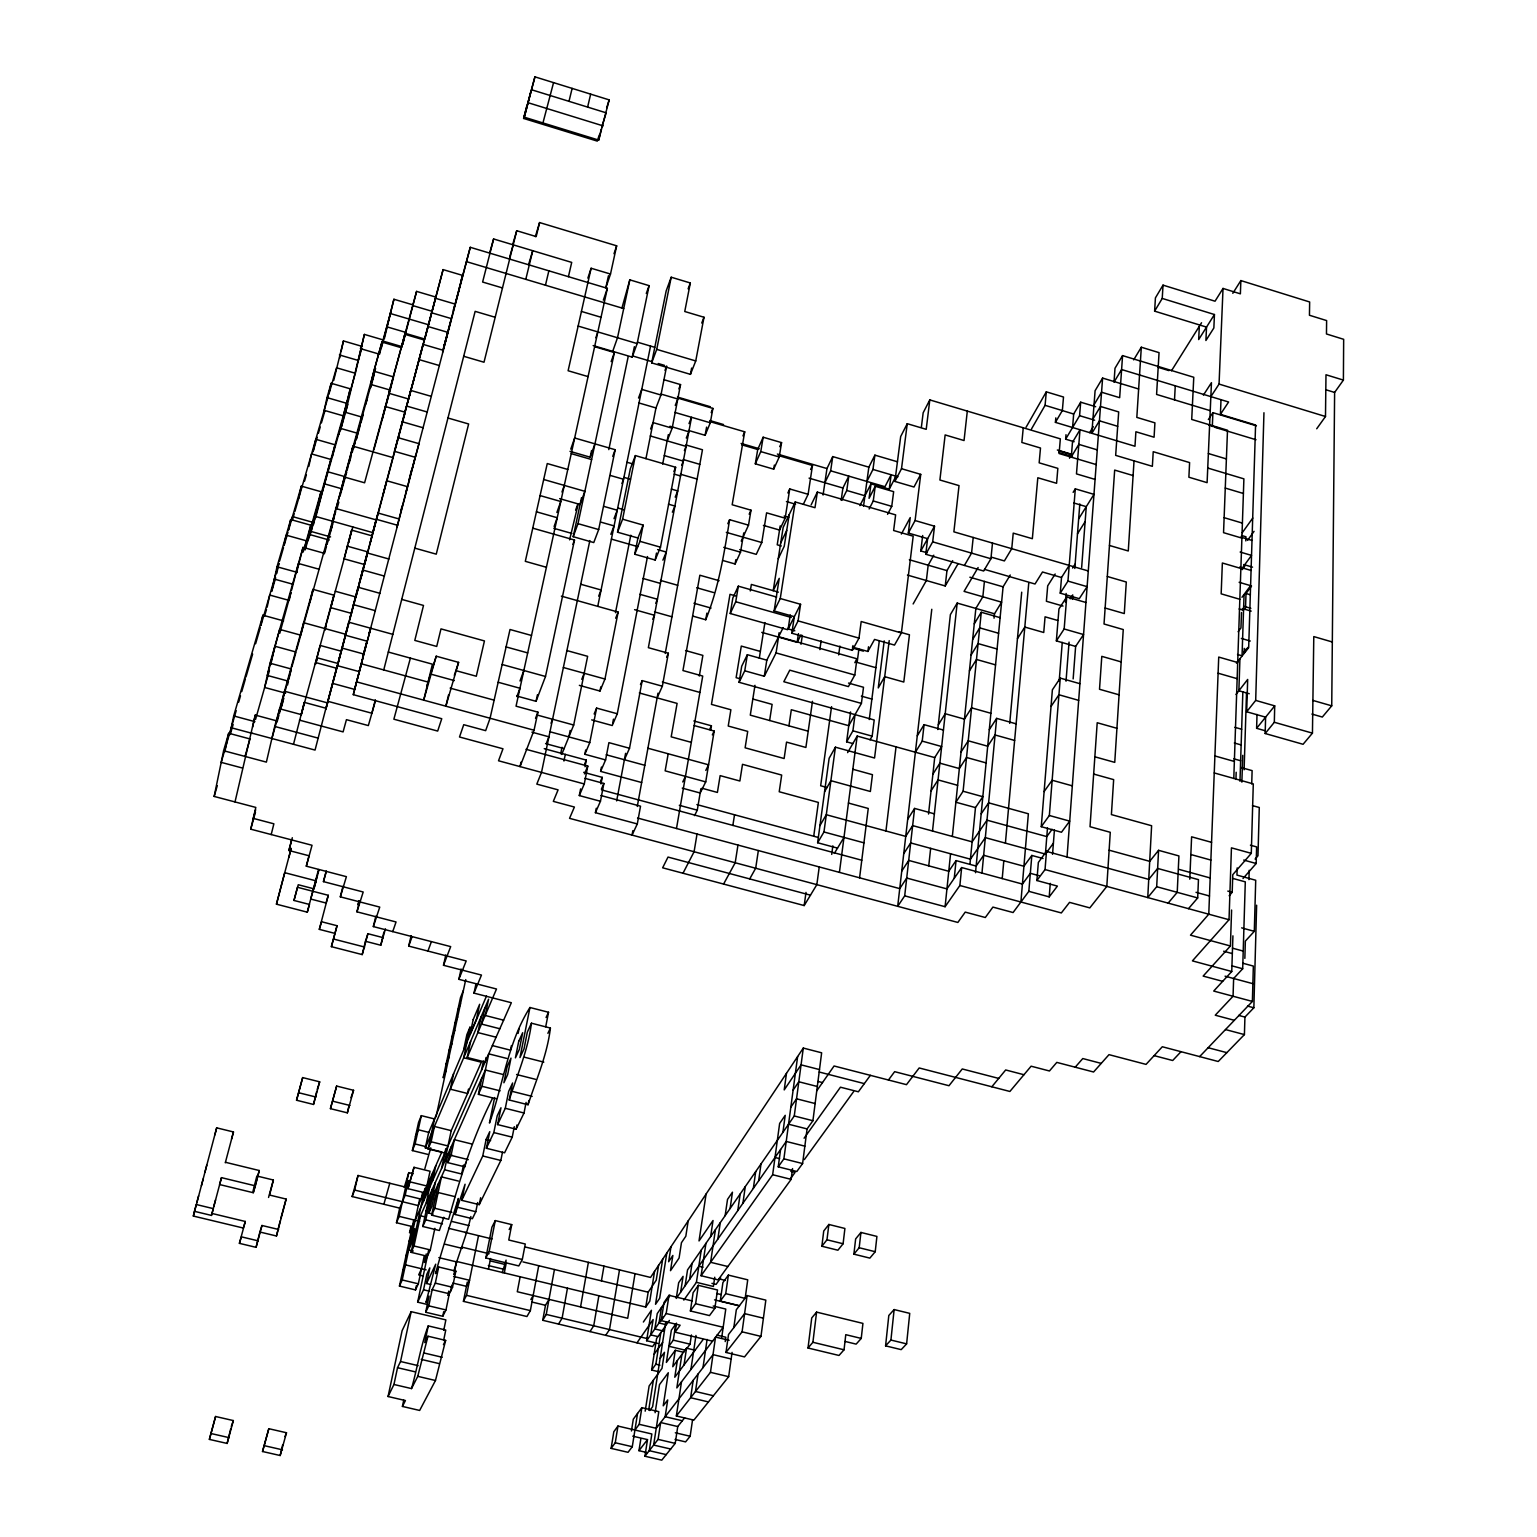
<?xml version="1.0" encoding="UTF-8"?>
<svg xmlns="http://www.w3.org/2000/svg" width="1537" height="1537" viewBox="0 0 1537 1537"><rect width="100%" height="100%" fill="white"/><g stroke="black" fill="none" stroke-linecap="round" stroke-linejoin="round"><path stroke-width="1.5" d="M1311.926 714.071L1322.32 717.049L1331.734 705.829L1334.616 392.435L1343.396 380.1L1343.665 339.312L1326.469 333.971L1326.623 320.58L1309.447 315.258L1309.658 301.982L1240.859 280.579L1232.808 293.336M1316.709 428.765L1325.49 416.508L1325.989 374.759L1343.396 380.1M1235.979 694.493L1247.679 679.45L1246.68 711.765L1265.604 717.164L1265.182 733.514L1303.069 744.292L1312.444 733.149L1313.789 636.587L1332.31 641.986M1265.182 733.514L1274.327 722.275L1274.711 705.867L1255.691 700.411L1246.68 711.765M1199.628 1056.611L1252.386 1001.432L1253.347 966.081L1242.703 963.199M1244.855 958.358L1245.354 941.105L1254.307 931.326L1255.71 880.259L1236.958 875.091L1237.189 867.905M1243.01 878.549L1256.171 863.506L1256.632 846.906L1250.426 845.196M816.819 1090.732L834.072 1065.986L906.484 1084.661L919.184 1067.965L1009.886 1091.462L1031.116 1066.198L1049.444 1070.982L1056.803 1062.394L1093.575 1072L1109.003 1054.651L1146.045 1064.392L1162.318 1046.755L1218.226 1061.51L1244.413 1034.593L1244.932 1017.071L1253.846 1007.792L1256.632 905.197M1248.928 879.625L1249.197 870.307M1251.714 783.947L1252.117 770.633L1241.031 767.52M1229.158 895.764L1232.194 892.305L1232.77 874.707L1251.291 853.342L1253.289 783.908L1214.249 772.938M1255.691 700.411L1263.952 412.742M1264.97 730.69L1256.613 728.307L1257.016 714.455M1244.105 769.787L1246.526 692.495M1234.326 1020.299L1215.248 1015.208L1233.058 996.245L1233.635 978.493L1242.684 968.752L1245.297 881.854L1232.636 878.376M1252.386 1001.432L1213.711 991.058L1231.752 971.499L1232.924 935.841M1244.029 595.357L1242.05 655.799L1237.516 654.493M1245.815 540.909L1245.95 536.778L1241.55 535.472M1239.975 781.276L1242.857 691.688M1244.24 648.383L1244.105 652.649L1248.313 647.154M1245.527 608.114L1246.007 593.513L1251.521 586.058M1241.877 782.141L1242.722 755.339M1231.752 971.499L1192.424 960.875L1229.024 919.722L1231.444 847.848L1251.291 853.342M1233.788 778.433L1243.894 478.852L1207.736 468.036M1222.664 981.336L1203.144 976.091L1230.407 945.985L1231.598 910.038M1235.94 779.432L1236.171 772.266M1239.917 659.085L1238.88 690.766L1249.235 693.725M1241.473 612.552L1240.955 627.941L1238.092 631.726M1240.859 280.579L1240.378 293.836L1223.029 288.437L1215.037 301.214L1163.029 285.133L1155.421 297.89L1154.614 311.146L1206.526 327.112L1205.911 340.503L1213.865 327.957L1214.441 314.528L1162.241 298.428L1154.614 311.146M1236.42 663.177L1248.678 647.673L1255.575 425L1220.416 414.356L1220.974 400.427M1212.309 426.537L1212.904 412.665L1256.421 425.826M1188.485 908.674L1197.688 897.935L1198.457 879.644L1157.649 868.443L1148.735 879.375L1046.486 851.383L1038.359 862.43L1036.879 880.528L1057.398 886.1L1049.214 896.878L1028.829 891.345L1013.075 912.536L992.902 907.099L985.313 917.512L965.236 912.113L957.858 922.45L569.555 818.337L574.396 807.04L553.32 801.373L558.085 789.864L536.816 784.12L541.504 772.4L589.843 540.563M1210.868 396.623L1219.052 384.077L1223.029 288.437M1189.772 879.202L1191.617 836.82L1211.559 842.334M1199.321 326.305L1198.687 339.562L1214.441 314.528M1093.652 774.052L1113.653 779.624L1111.405 814.591L1151.616 825.734L1147.755 897.57L1156.689 886.715L1158.571 850.326L1178.917 855.936L1177.227 892.325L1168.139 903.122M1174.518 399.87L1175.267 385.825M1162.241 298.428L1163.029 285.133M1134.037 460.85L1128.273 550.976L1109.445 545.462M1210.253 410.686L1156.592 394.433L1159.052 352.645L1141.319 347.228L1136.823 417.392L1154.921 422.848L1154.076 437.219L1135.901 431.763L1134.978 446.249L1055.419 422.368L1055.823 417.872M1241.896 538.104L1223.548 532.667L1227.506 430.245L1191.713 419.447L1193.769 377.276L1122.567 355.604L1119.666 397.68L1101.549 392.223L1094.017 404.807M1067.043 857.012L1102.605 378.083L1138.648 388.995M1073.153 678.912L1075.631 646.405L1083.566 634.55L1064.161 628.979L1056.361 640.891L1075.631 646.405M1081.645 567.499L1086.275 506.653L1073.902 503.002M1049.214 896.878L1050.271 883.352M1052.538 854.322L1054.42 830.076M1066.025 681.198L1069.06 642.101M1072.384 599.372L1072.73 594.915L1070.194 598.834M1074.805 568.479L1079.819 503.944M1074.132 441.715L1065.641 439.179L1079.589 415.682L1080.684 402.194L1095.67 406.709M1047.485 827.924L1045.41 854.092L985.332 837.646L970.423 859.183L910.692 842.929L903.756 853.631M1059.185 681.122L1062.259 642.408M1065.468 602.273L1066.159 593.455M1036.879 880.528L1045.045 869.558L1046.486 851.383M1049.348 815.494L1069.694 821.123L1061.491 832.247L1041.26 826.695L1049.348 815.494L1060.261 678.105L1079.915 683.696M1064.161 628.979L1066.716 596.932L1085.948 602.485M1067.965 581.101L1087.12 586.654L1079.262 598.662L1060.242 593.167L1067.965 581.101L1075.304 488.843L1093.979 494.357L1078.667 518.814M1072.576 427.497L1073.671 414.029L1080.684 402.194M1041.26 826.695L1052.384 689.825L1060.261 678.105M1056.361 640.891L1058.955 608.94L1066.716 596.932M1060.242 593.167L1061.51 577.509L1069.214 565.405M1065.641 439.179L1066.006 434.702M1028.829 891.345L1031.827 855.437L1043.027 858.511M1069.56 458.218L1069.925 453.761L1057.341 450.014M1020.895 902.008L1028.368 813.784L988.637 802.833L981.182 813.822M1002.22 878.568L1003.815 860.778M1005.409 843.141L1028.791 582.638M1031.481 428.977L1045.083 405.326L1046.294 391.839L1063.508 397.026L1062.355 410.513L1055.419 422.368M1009.713 723.37L1021.702 592.187M981.97 873.074L996.648 718.375L1016.111 723.831M975.495 872.709L1003.085 586.827L1010.251 575.011M1023.258 427.786L1021.855 442.464L1040.491 448.016L1039.166 462.829L1057.84 468.362L1056.591 483.29L1037.821 477.757L1032.345 538.699L1013.229 533.128L1011.749 548.671L1004.391 560.928L991.634 557.239M970.001 863.563L975.476 807.597L982.835 796.704L963.103 791.248L955.88 802.218L975.476 807.597M994.055 618.181L994.497 613.782L1001.605 602.177L964.064 591.38L978.108 567.537M931.787 609.286L897.704 906.33L904.697 895.84L945.101 906.715L959.876 885.504L961.662 867.56L1022.432 884.063L1030.328 873.323L1039.358 875.763M906.619 1343.876L909.731 1313.367L894.131 1309.562L888.809 1315.48L885.581 1345.855L901.201 1349.64L906.619 1343.876L890.922 1340.053L885.581 1345.855M954.246 878.319L956.052 860.605L976.129 866.061L983.661 855.283L1023.93 866.253L1031.827 855.437M963.103 791.248L981.278 612.264L1000.107 617.663M984.41 581.428L982.854 596.779L975.861 608.421L952.344 836.435M901.354 534.069L910.231 517.585L908.329 533.051L927.618 538.661L925.774 554.261L983.661 571.015L990.923 558.738L992.499 543.08M945.101 906.715L950.558 853.784M973.209 537.45L971.557 553.128L964.41 565.443M890.922 1340.053L894.131 1309.562M928.751 865.85L930.653 848.366M932.517 831.037L957.186 603.08L994.497 613.782M928.521 814.014L934.707 757.587L941.662 746.54L922.219 741.122L915.399 752.227M937.781 729.537L950.385 614.627L957.186 603.08M907.464 575.088L945.236 585.962L946.965 570.611L952.671 560.659M861.239 1338.42L862.929 1323.395L816.589 1312.118L811.728 1317.958L808.02 1348.007L839.01 1355.461L844.044 1349.793L845.773 1334.673L861.239 1338.42L856.147 1344.126L845.158 1341.455M967.311 411.09L964.045 440.543L945.14 434.933L939.895 480.005L959.03 485.615L953.881 531.84L1088.292 570.957M875.225 1251.714L876.916 1236.42L860.931 1232.443L855.648 1238.918L853.88 1254.154L869.846 1258.111L875.225 1251.714L859.183 1247.737L853.88 1254.154M904.697 895.84L914.592 808.424L934.381 813.841M922.219 741.122L924.083 724.657L943.449 730.056M859.183 1247.737L860.931 1232.443M925.774 554.261L932.69 541.85L934.515 526.192L915.091 520.543L908.329 533.051M843.102 1243.76L844.908 1228.466L828.866 1224.47L823.736 1231.003L821.872 1246.238L837.896 1250.215L843.102 1243.76L826.983 1239.783L821.872 1246.238M885.946 830.979L896.033 746.848M927.195 552.801L920.817 550.957L922.661 535.529M852.439 647.096L867.886 651.457L874.553 639.43L894.496 645.079L901.393 632.956L913.189 536.182L893.631 530.515L895.629 514.876L817.338 492.09L811.152 504.847M915.091 520.543L920.721 474.357L901.508 468.708L894.899 481.427L913.996 487.018L920.721 474.357M1096.188 464.577L1059.108 453.549L1060.338 438.852L929.808 399.908L926.215 429.323L907.253 423.693L900.682 436.527L894.899 481.427M921.355 427.382L923.161 412.781L929.808 399.908M808.02 1348.007L812.9 1342.281L816.589 1312.118M826.983 1239.783L828.866 1224.47M859.586 877.8L868.251 808.462L848.443 803.063M889.212 640.602L874.553 758.01L835.417 747.193L829.135 758.26L817.626 842.737L837.511 848.117M870.038 739.816L872.171 736.165L874.207 719.969L739.105 682.313L741.699 666.251L747.347 654.704L766.809 660.161L783.198 627.596M884.198 640.891L878.261 687.942L884.697 676.664L903.794 682.044L909.443 634.8L898.972 631.841M887.56 514.319L891.748 506.345L893.65 491.667L875.225 486.288L869.058 498.334L871.018 483.828L889.251 489.169L895.514 477.104M780.585 1149.522L778.241 1166.833L796.819 1171.501L802.602 1163.547L807.079 1128.927L812.919 1120.723L821.642 1052.807L803.294 1048.061L650.535 1277.439L525.769 1247.122M869.27 719.547L879.26 641.198M901.508 468.708L907.253 423.693M867.886 651.457L868.501 646.789M839.433 872.363L857.166 736.069L934.707 757.587M788.942 725.848L791.324 709.729L848.751 725.695L861.412 703.408L863.506 687.27L848.52 683.081M889.251 489.169L891.133 474.76L884.966 486.71L830.652 470.822L824.869 482.752M705.925 1243.395L701.083 1275.729L718.163 1279.898L791.132 1179.359L792.554 1168.581M852.997 743.601L846.618 741.833L852.92 730.824L855.033 714.609M685.118 1285.739L687.539 1269.889L794.264 1115.977L803.294 1048.061M817.338 492.09L814.994 507.71L795.225 501.965L783.178 527.345L773.207 590.746L779.24 578.354L774.129 610.977L794.322 616.683L791.824 633.225L852.343 650.324L858.991 638.124L861.2 621.524L901.393 632.956M861.412 703.408L783.812 681.717L789.768 670.17L848.405 686.597L854.803 675.031L856.954 658.797L778.567 636.683L776.07 652.918L764.292 676.261L744.753 670.804L739.105 682.313M831.709 854.399L832.843 845.85M846.618 741.833L850.576 711.958M858.895 649.133L857.146 662.409L875.879 667.692M782.909 1132.366L785.215 1115.324L779.643 1123.432L772.65 1174.729L701.083 1275.729M819.24 866.926L816.839 884.64L804.178 905.562L662.639 867.809L668.019 857.07L810.46 895.168M817.626 842.737L823.966 831.978L835.417 747.193M866.906 481.427L872.958 469.438L874.899 455.144L897.493 461.792M778.241 1166.833L783.889 1158.84L797.626 1056.591M852.343 650.324L852.977 645.578M763.409 1318.189L744.6 1313.635L728.519 1334.5L725.983 1352.445L744.523 1356.902L760.969 1336.383L765.829 1300.129L747.097 1295.576L736.319 1309.755L733.821 1327.641M869.135 508.958L873.266 500.966L875.225 486.288M863.525 506.115L868.847 467.171L874.899 455.144M786.464 1073.345L784.216 1089.906L801.065 1064.853L819.49 1069.579M725.983 1352.445L742.083 1331.83L747.097 1295.576M804.178 905.562L806.003 892.401M813.726 836.224L818.376 802.429L779.221 791.747L781.68 775.071L742.505 764.331L739.873 781.007L720.142 775.628L717.395 792.439L701.948 788.231M831.555 706.655L820.662 785.753L827.137 787.52M838.664 654.916L839.894 646.059M753.341 1188.389L755.704 1171.578M681.487 1381.84L676.357 1415.98L693.859 1420.111L728.672 1376.672L732.073 1352.387M758.663 1180.8L761.007 1163.932M742.909 1203.279L745.272 1186.622M725.214 1341.57L725.829 1337.248L716.934 1335.115M841.853 500.351L846.772 490.476L848.808 476.124L842.91 488.017L841.162 500.293M676.357 1415.98L710.459 1372.33L715.531 1337.075L729.095 1340.322M725.733 1293.654L728.384 1275.114L747.731 1279.821L745.157 1298.381L725.733 1293.654L720.257 1301.071L739.547 1305.739M737.779 1210.599L740.162 1194.018M721.737 1337.363L725.771 1309.063L713.187 1306.027M812.477 701.333L805.888 747.462L786.541 742.121L784.12 758.529L745.118 747.808L747.712 731.401L728.231 726.04L730.882 709.767L711.458 704.388L729.998 594.319L736.281 596.087M819.855 649.613L821.123 640.756M714.839 1308.371L717.51 1289.985L698.355 1285.335L693.129 1292.675L690.382 1310.965L709.498 1315.576L714.839 1308.371L695.608 1303.722L690.382 1310.965M730.094 1208.524L732.457 1192.193L727.52 1199.398L725.137 1215.671M720.257 1301.071L722.909 1282.588L728.384 1275.114M698.048 1374.02L695.492 1391.485L713.399 1395.73M717.856 1239.033L720.257 1222.722M830.652 470.822L832.747 456.585L868.847 467.171M675.05 1439.42L685.579 1441.879L690.151 1436.25L692.591 1419.612M714.743 1277.228L713.399 1286.469L696.415 1282.338L683.831 1300.11M702.985 1367.642L707.097 1339.438M761.776 632.379L797.146 642.351L798.452 633.609M690.92 1369.409L695.973 1335.461M710.632 1236.574L713.034 1220.512L699.028 1240.935L706.098 1193.999M801.008 644.291L802.314 635.434M823.063 495.029L826.964 468.554L832.747 456.585M693.187 1380.341L690.632 1397.729L708.442 1401.936M715.416 1229.696L710.613 1262.3L727.866 1266.526M758.356 850.537L755.685 868.232L749.71 878.914M684.023 1364.952L686.539 1348.18L695.147 1350.235M696.415 1282.338L701.237 1250.138M695.608 1303.722L698.355 1285.335M791.824 633.225L798.087 620.89L800.566 604.291L780.258 598.527L774.129 610.977M632.783 1436.173L647.5 1439.612L644.925 1456.231L661.775 1460.15L675.223 1443.377L677.74 1426.547L684.637 1417.825M683.734 1352.31L675.281 1350.293L666.366 1362.435L671.342 1330.216L675.761 1324.029L673.302 1340.149L668.864 1346.258L685.521 1350.254L690.036 1344.164L691.419 1334.961M675.281 1350.293L672.783 1366.72L686.539 1348.18M803.371 504.213L808.116 494.299L812.477 465.5L778.298 455.509M794.821 630.804L788.154 628.921L790.268 614.934M677.317 1360.61L674.781 1377.229L703.12 1339.515M689.652 1279.303L692.053 1263.376M681.89 1354.424L676.837 1387.93L723.178 1327.276L666.174 1313.539L661.198 1320.648L680.122 1325.201L675.089 1332.176L712.592 1341.186M688.173 1220.916L685.829 1236.209L681.448 1242.703L679.085 1258.034L670.497 1270.676L672.86 1255.46L668.633 1261.743L670.997 1246.699M778.433 637.067L779.105 632.706M644.925 1456.231L658.086 1439.381L660.66 1422.532L677.74 1426.547M680.66 1292.117L683.081 1276.344L678.662 1282.723L676.242 1298.438L786.233 1141.453L804.85 1146.16M675.089 1332.176L676.472 1323.165M769.634 720.507L772.112 704.388L752.842 699.028M666.174 1313.539L669.018 1295.326L692.169 1300.936M665.79 1322.07L652.61 1406.739L649.767 1410.543M780.258 598.527L795.225 501.965M655.127 1412.714L659.488 1384.626L668.288 1372.752L663.235 1405.817L667.711 1399.938L665.156 1416.711L682.313 1420.745M763.409 525.404L779.547 530.054L785.157 518.2L789.749 488.958L808.116 494.299M647.288 1452.619L638.969 1450.678L640.814 1438.997M645.175 1411.177L649.133 1385.951L661.986 1368.41L664.484 1352.31L660.161 1358.285M658.624 1371.715L651.63 1370.043L656.587 1338.573L669.421 1320.437M661.448 1307.526L659.027 1322.992L665.944 1324.663M661.198 1320.648L664.022 1302.511L669.018 1295.326M648.691 1410.14L653.379 1380.168M651.63 1370.043L655.876 1364.203L660.814 1332.598M789.173 514.741L784.235 546.269L778.241 558.776M737.971 845.062L735.205 862.737L723.581 884.063M764.292 676.261L766.809 660.161M631.438 1430.966L633.302 1419.189L641.851 1407.661L658.797 1411.658L653.648 1445.068L670.689 1449.026M657.951 1343.453L646.597 1340.725L651.438 1310.273L643.369 1322.031M658.585 1265.335L656.222 1280.206L648.153 1292.194L645.771 1307.065L456.643 1261.454L454.011 1274.288M666.213 1454.617L649.267 1450.678L651.842 1433.983L617.97 1426.067L613.82 1431.754L611.111 1448.373L628.037 1452.311L632.283 1446.72L637.548 1413.464M662.678 1259.187L655.53 1304.298L659.68 1298.265L666.827 1252.962M732.842 825.465L734.532 814.783M754.994 685.31L750.287 715.147L808.212 731.189M759.297 658.182L764.926 622.562M780.2 525.885L777.222 544.809L781.315 546M634.935 1430.025L639.219 1424.319L641.851 1407.661M654.551 1271.406L649.786 1301.147L645.771 1307.065M611.111 1448.373L615.261 1442.763L617.97 1426.067M739.7 549.612L756.262 554.357L761.776 542.542L766.598 512.839L785.157 518.2M773.687 469.169L779.24 456.989L781.564 442.618L763.159 437.219L757.722 449.476L755.32 463.809L773.687 469.169L774.36 465.077M744.753 670.804L747.347 654.704M635.031 1273.673L627.711 1318.266L517.297 1291.733L520.14 1276.767M750.287 590.957L751.362 584.444L778.414 592.148M619.507 1269.889L609.497 1329.563L605.693 1335.346M694.532 815.628L697.279 810.172L700.872 788.75M710.728 729.96L711.42 725.81L693.84 720.968M789.499 625.828L787.559 629.69L730.248 613.513L732.842 597.989L738.336 586.173L776.665 597.067M722.601 560.429L735.109 563.983L740.527 552.186L743.754 532.897M697.029 834.034L694.09 851.729L683.004 873.247M682.274 788.154L700.161 793.015L705.733 781.891L714.186 731.074L694.205 725.579M730.248 613.513L735.743 601.736L738.336 586.173M741.237 541.101L748.519 525.154L750.997 510.188L732.169 504.751L744.715 431.82L709.787 421.561M755.32 463.809L760.777 451.59L763.159 437.219M735.109 563.983L735.82 559.718M598.873 1295.749L593.724 1325.778L589.997 1331.58M601.428 1280.878L603.964 1266.123M699.297 676.049L702.87 655.396L685.56 650.554M692.995 616.164L705.733 619.757C718.663 587.941 724.1 553.8 729.614 519.698L748.519 525.154M676.491 828.501L702.716 676.069L682.947 670.555L699.854 575.222L719.124 580.698M705.733 619.757L706.886 613.129M580.563 1306.93L588.383 1262.338M668.192 753.764L665.156 770.844L705.733 781.891M567.46 1288.179L562.1 1318.208L558.527 1324.068M655.3 1342.742L652.591 1346.546L542.753 1320.302L545.481 1305.297L548.997 1299.361M632.86 830.672L632.053 835.091L637.298 823.947L640.526 806.195L600.929 795.513M637.279 806.464L657.99 693.168M665.233 653.456L702.467 449.765L685.829 444.923M688.538 430.456L705.099 435.298L706.597 427.113M542.753 1320.302L546.25 1314.423L554.434 1269.524M657.125 697.894L662.351 686.213L668.364 653.244L648.364 647.673L691.535 417.295L689.018 423.578M705.099 435.298L710.286 422.79L712.899 408.4L677.606 398.025M467.306 1282.069L463.425 1301.359L526.941 1316.517L530.361 1310.619L538.718 1265.719M616.664 800.892L625.597 753.341M624.406 759.739L629.517 748.269L642.197 680.622L662.351 686.213M522.311 1259.514L525.27 1244.009L508.766 1240.013L511.744 1224.624L495.279 1220.589L491.917 1227.198L485.826 1257.958L518.795 1265.931L522.311 1259.514L489.169 1251.483L485.826 1257.958M637.932 538.008L617.547 532.205L622.6 519.199L643.119 525.078L637.932 538.008L634.743 554.223L655.165 560.025L656.491 553.07M690.44 374.356L695.742 360.945L704.004 317.256L684.753 311.511L690.324 282.981L671.208 277.217L666.174 290.916L651.669 362.886L690.44 374.356L691.631 368.073M655.165 560.025L660.487 547.191L675.627 467.267L635.377 455.586L630.324 468.785L617.547 532.205M526.096 1102.394L524.021 1112.999L516.105 1129.195L497.585 1124.584L505.289 1108.292L508.689 1091.347L512.609 1082.989L509.208 1100.012L528.056 1104.738C536.298 1079.454 547.191 1055.016 550.4 1028.061L531.456 1023.2L527.364 1032.019L524.002 1048.926L519.967 1057.571L529.958 1007.503L548.536 1012.268L545.712 1026.754M641.659 782.525L600.621 771.382L601.447 767.078M504.309 1272.963L506.365 1262.338M637.298 823.947L595.415 812.689L596.279 808.251M600.967 783.947L602.235 777.357L583.714 772.342M600.621 771.382L605.597 759.931L608.921 742.64L629.517 748.269M612.648 723.389L613.455 719.143M662.678 464.078L668.345 434.606M595.415 812.689L600.448 801.277L603.887 783.467L584.925 778.337M591.687 719.892L612.226 725.522L617.278 713.764L647.5 556.548M667.154 440.869L672.169 428.189L680.545 384.596L663.792 379.658M528.056 1104.738L528.901 1100.492M634.743 554.223L639.949 541.331L643.119 525.078M502.272 1272.674L506.096 1260.129M488.459 1269.139L490.553 1258.515M516.105 1129.195L516.932 1125.007M600.448 801.277L579.295 795.57L584.271 783.966L587.787 766.079L526.019 749.307M579.353 685.348L599.968 691.054L604.963 679.027L618.143 612.091L561.389 596.145M645.943 458.66L655.972 407.958L660.948 395.009L666.655 366.017L665.002 370.359M509.208 1100.012C517.373 1074.651 527.979 1050.098 531.456 1023.2M605.597 759.931L584.867 754.283L585.712 749.96M489.169 1251.483L495.279 1220.589M579.295 795.57L580.621 788.904M585.001 766.732L586.308 760.123L544.232 748.673M584.867 754.283L589.766 742.621L596.606 708.096L617.278 713.764M599.968 691.054L600.813 686.828M615.472 612.706L630.804 535.203M502.484 1152.193L500.831 1160.454L479.256 1204.643L461.753 1200.359L482.752 1155.978L486.115 1139.455L489.765 1131.674L486.384 1148.273L504.597 1152.788L512.224 1137.149L514.299 1126.698M479.256 1204.643L480.639 1197.726M486.384 1148.273L493.819 1132.577L497.2 1115.843L500.985 1107.774L497.585 1124.584M511.398 1045.583L510.476 1050.174L492.378 1045.583M518.123 1033.402L519.064 1028.772M463.425 1301.359L466.518 1295.345L478.526 1235.652M622.6 519.199L635.377 455.586M651.669 362.886L656.722 349.379L671.208 277.217M403.731 1400.226L402.425 1406.432L419.659 1410.447L435.471 1380.495L445.653 1340.398L427.958 1336.21L424.769 1342.589L428.247 1325.893L445.749 1330.043L443.636 1340.475M453.991 1270.849C459.179 1252.597 466.768 1235.152 470.86 1216.516M494.645 1097.533L489.458 1123.047C503.31 1084.661 507.46 1043.085 529.958 1007.503M563.945 761.026L565.309 754.398M568.863 736.915L570.189 730.421M561.735 754.417L573.704 725.022L587.634 656.318L566.903 650.574M597.759 606.366L650.554 346.075M448.477 1295.537L452.531 1287.276L455.836 1271.137L438.679 1267.007L435.528 1273.597C442.387 1248.294 450.648 1223.49 458.391 1198.495L455.086 1214.48L472.378 1218.707L475.798 1211.713L477.661 1202.53M430.706 1284.49L426.537 1283.491L435.72 1264.202L425.98 1302.473L429.054 1296.114L425.691 1312.233L442.771 1316.287L443.713 1311.695M447.92 1295.403L448.785 1291.099M442.771 1316.287L445.98 1309.947L449.284 1293.751L432.166 1289.658L428.785 1305.854L425.691 1312.233M450.495 1291.503L451.82 1285.047M560.698 753.745L562.023 747.289M443.77 1330.216L445.864 1319.899L411.147 1311.657L402.118 1330.658L388.054 1396.518L405.422 1400.553L402.425 1406.432M410.898 1226.622L409.534 1232.866L511.341 1002.72L473.992 993.133L481.465 975.073L443.501 965.294L450.687 946.619L373.337 926.58L379.754 907.099L340.33 896.839L346.401 876.666L306.305 866.176L312.03 845.273L250.742 829.173L255.814 807.425L214.162 796.435L223.614 750.709L228.686 733.245L249.993 738.951L245.017 756.415M224.805 751.92L228.686 733.245M388.054 1396.518L393.952 1384.491L411.513 1388.583L417.757 1376.345L427.958 1336.21M463.502 1165.084L461.638 1173.999L444.596 1169.791L426.076 1211.156M496.432 1098.859L478.41 1094.344L481.773 1078.129M486.057 1057.456L485.116 1062.029L467.19 1057.494L470.591 1041.51M593.167 345.575L632.207 357.122L634.378 346.69M465.865 1162.395L464.942 1166.871L447.805 1162.644L451.11 1146.986M478.41 1094.344L482.003 1086.294L488.728 1053.844L506.71 1058.417M455.086 1214.48L465.077 1184.239L461.753 1200.359M438.295 1183.893L431.647 1215.152L448.631 1219.283C460.139 1178.014 472.82 1137.111 492.436 1098.494M581.524 497.661L573.205 536.701L593.762 542.561L598.681 529.554L615.184 449.726L574.665 437.987L570.765 449.111M632.207 357.122L637.144 343.577L649.114 285.651L629.824 279.849L621.985 307.861M229.801 734.724L233.701 715.935L262.942 615.203L283.576 620.89M411.513 1388.583C417.488 1367.834 420.542 1346.066 428.247 1325.893M432.166 1289.658L435.317 1283.145L438.679 1267.007M608.806 449.611L628.153 356.815M481.542 1070.098L483.425 1061.01M426.249 1253.942L424.423 1262.53L430.302 1249.927L434.875 1228.332M447.805 1162.644L451.052 1155.382L454.376 1139.686L471.532 1143.931M427.882 1304.606L417.641 1302.166L423.54 1289.793L426.825 1274.25L429.822 1267.91L426.537 1283.491M481.273 1016.418L477.873 1032.576L496.086 1037.206M484.923 1007.849L481.504 1024.065L499.832 1028.753M468.497 1089.061L467.575 1093.499L450.303 1089.176L453.626 1073.671M429.323 1195.94L422.79 1226.488L439.371 1230.503L443.828 1217.285M260.79 625.348L262.942 615.203M393.952 1384.491L397.526 1367.699L400.542 1361.513L411.147 1311.657M435.182 1190.81L431.878 1206.334L428.823 1213.116L433.011 1214.134M467.017 1042.028L463.674 1057.763L481.312 1062.221L451.225 1130.636L444.712 1161.357M521.005 762.141L520.044 766.598L534.05 730.229L537.912 712.15L516.048 706.175L607.365 288.341L470.264 247.303L458.891 289.686M516.835 696.03L536.048 701.314L545.501 676.472L574.492 540.025L532.763 528.171M573.205 536.701L577.989 523.656L614.377 352.53L594.627 346.69M629.824 279.849L617.509 337.756L612.706 351.358M413.664 1220.32L399.447 1286.066L415.49 1289.908L416.393 1285.604M441.58 1168.427L445.768 1148.715M415.49 1289.908L418.333 1283.818L424.27 1255.902M431.647 1215.152L434.76 1208.274L441.426 1176.881L458.372 1181.05M444.596 1169.791L447.901 1154.21L452.147 1155.267M417.641 1302.166L428.727 1249.792M267.15 607.192L269.743 595.069L287.784 600.045M426.345 1202.626L432.781 1172.597M432.569 1180.819L435.778 1165.795M536.048 701.314L537.45 694.762M569.593 539.833L578.239 503.886M473.992 993.133L476.009 983.738M422.79 1226.488L425.787 1219.84L432.339 1189.158M428.823 1213.116L435.374 1182.337M569.996 451.34L590.15 457.181L591.572 450.533M307.976 537.623L310.801 525.193L290.724 519.544L277.006 566.769L271.742 591.284L275.661 577.758M276.756 573.474L278.946 563.291L260.944 625.348M283.942 545.52L286.189 535.164L306.363 540.793L304.96 546.999M424.846 1168.677L430.763 1147.832M436.028 1116.919L465.749 979.588M444.827 1153.077L428.074 1148.927L431.128 1141.78L434.433 1126.467L451.225 1130.636M399.447 1286.066L402.214 1279.956L419.639 1199.321M422.483 1192.846L421.119 1199.129L405.172 1195.229L399.697 1208.12L396.469 1222.741L412.319 1226.584M427.363 1256.267L411.128 1252.348L424.904 1188.389M411.128 1252.348L413.991 1245.988L420.485 1215.786L425.115 1216.92M423.693 1200.839L430.053 1171.252L414.01 1167.313L407.958 1188.677L424.001 1192.597M426.614 1194.249L429.822 1179.34M288.476 529.958L290.724 519.544M291.588 520.736L292.491 516.605L312.357 522.196L308.149 540.601M467.19 1057.494L496.509 989.002L458.852 979.319L461.1 969.002M399.697 1208.12L352.146 1196.554L354.644 1190.061L418.275 1205.584L441.849 1151.962L425.326 1147.87L428.592 1132.846L486.48 996.053M428.074 1148.927L434.644 1118.552M298.62 498.603L301.329 486.134L321.022 491.706L318.178 504.117M396.469 1222.741L399.197 1216.382L408.804 1172.635L413.299 1173.749M427.92 1154.421L412.358 1150.579L415.105 1143.97L421.33 1115.651L434.644 1118.974M405.172 1195.229L408.381 1180.589L405.614 1187.121L358.025 1175.478L352.146 1196.554M608.46 275.738L605.809 287.861L610.496 274.047L616.664 245.824L539.583 222.558L535.356 236.64M407.958 1188.677L414.01 1167.313M235.007 801.93L255.257 715.089L276.794 720.891L279.638 708.768L301.29 714.609L333.913 595.165L312.972 589.343L274.7 726.444L266.381 762.121L223.614 750.709M308.822 466.383L311.55 453.934L330.878 459.448L315.623 517.835M252.606 727.116L255.257 715.089M326.997 397.622L324.192 410.341L343.27 415.835L350.263 388.823L331.166 383.289L326.997 397.622L346.19 403.155M404.25 1187.409L408.804 1172.635M412.358 1150.579L418.564 1122.375L421.33 1115.651M328.803 393.914L331.166 383.289M323.596 553.109L303.039 547.364L270.032 663.215L264.633 687.462L285.594 693.149M333.702 380.465L343.443 340.945L362.309 346.459M270.781 664.56L274.873 646.232L296.007 652.015L291.876 666.885M339.619 358.063L340.561 353.817M341.041 351.685L343.443 340.945M443.501 965.294L445.807 954.957M279.811 633.244L290.993 592.245L289.129 600.487M610.496 274.047L591.13 268.245L568.114 370.744L588.075 376.603M389.783 1183.259L383.866 1204.278M303.039 547.364L296.91 571.457M313.875 519.256L311.089 531.475L330.57 536.932M313.529 524.444L315.373 516.374L373.107 532.705M332.165 457.219L335.028 444.789L315.796 439.294L313.048 451.782L317.237 437.276M338.928 434.529L340.369 428.343L357.18 433.165M341.541 426.479L344.422 414.087L309.859 535.817M347.324 401.522L350.263 388.823M458.852 979.319L466.191 960.952L408.708 946.1L411.128 935.726M354.644 1190.061L358.025 1175.478M530.899 91.298L524.29 117.196L598.7 140.098L601.217 129.242M568.421 276.679L571.706 262.404L493.608 238.965L489.631 253.086M598.7 140.098L609.171 99.886L534.934 76.85L523.617 118.445L597.297 141.116L599.199 135.102M381.272 348.13L383.52 340.023L364.384 334.413L345.556 412.358L362.136 417.142M305.171 549.9L355.354 373.26L364.384 334.413M279.792 711.458L284.518 691.247L327.554 702.909M281.79 706.194L283.653 698.24L279.446 713.322M287.477 685.156L288.418 681.16L267.323 675.435L279.657 629.382L300.714 635.165L303.654 622.716L345.883 634.339M288.898 679.123L291.281 668.998L270.032 663.215M280.176 1455.52L286.497 1432.753L268.821 1428.699L262.52 1451.504L280.176 1455.52L282.654 1444.895M309.994 601.908L312.972 589.343M347.343 1112.846L353.568 1090.29L336.641 1086.063L330.436 1108.657L347.343 1112.846L348.88 1106.352M448.554 694.897L445.864 706.194L458.602 662.37L436.22 656.203L426.748 686.309M545.462 285.21L548.863 270.839M587.614 107.09L590.669 94.141M332.492 521.274L352.934 446.153L393.088 457.642M330.839 530.822L333.836 518.257M334.72 933.343L319.312 929.366L321.56 921.739L337.045 925.735L331.377 946.658L362.213 954.592L365.46 941.278L380.773 945.236L383.923 931.998M380.773 945.236L385.441 928.848M262.52 1451.504L268.821 1428.699M347.228 469.899L352.934 446.153M353.606 448.247L355.143 441.849M359.293 426.94L356.2 439.774L360.311 425.019M365.94 403.943L367.497 397.487M404.846 334.317L388.746 393.241L408.669 399.024L424.423 340.061L404.846 334.317L401.464 347.765L381.964 342.059L373.837 371.185L370.648 384.423L390.206 390.091L373.933 449.669M374.721 369.841L371.551 382.944L375.585 368.515M374.01 375.009L370.724 387.67M381.964 342.059L341.214 489.957L344.307 477.027L364.596 482.791L416.585 291.396L435.912 297.102L424.769 339.043L405.403 333.375L402.617 344.461M384.058 337.813L393.914 299.254L413.165 304.922M384.269 339.024L393.914 299.254M525.788 279.35L532.743 250.704L528.536 264.729M539.583 222.558L536.182 236.583L516.72 230.723L512.609 244.825M568.997 101.327L572.129 88.397M362.213 954.592L367.919 933.708L383.328 937.704M388.304 652.053L432.416 664.176L423.693 700.142L436.22 656.203M373.337 926.58L375.854 916.167M330.436 1108.657L336.641 1086.063M227.13 1443.435L233.355 1420.572L215.583 1416.499L209.378 1439.4L227.13 1443.435L230.781 1428.565M313.51 1104.45L319.677 1081.837L302.674 1077.591L296.545 1100.242L313.51 1104.45L316.699 1091.481M271.204 834.553L273.874 823.813L253.259 818.376L255.642 809.807M293.49 744.292L304.307 702.371L326.055 708.269L337.275 665.636L359.158 671.611L362.636 658.893M301.29 714.609L304.307 702.371M359.024 900.74L357.987 904.87L359.235 900.951M211.837 1213.423L245.305 1221.473L239.407 1243.356L256.064 1247.333L259.887 1232.021L276.468 1235.998L280.214 1220.801M280.733 1218.649L286.132 1199.071L269.59 1195.056L273.375 1180.013L256.871 1175.997L253.048 1191.06M276.468 1235.998L286.132 1199.071M392.742 931.614L396.046 921.969L356.949 911.825L359.524 901.354M315.604 663.869L316.603 659.796M315.373 664.157L320.176 645.444L341.368 651.246M333.913 595.165L330.801 607.672L351.55 613.397M347.285 546.173L344.115 558.853L364.596 564.559L367.9 551.937L347.285 546.173L351.666 530.111L372.185 535.894M351.666 530.111L348.496 542.849L352.818 526.999M296.545 1100.242L302.674 1077.591M410.398 658.124L393.875 719.201L437.68 731.074L441.753 718.72L353.299 694.666L367.151 640.967M516.72 230.723L484.001 362.232L463.694 356.277M553.551 82.633L542.945 122.941M382.137 419.639L389.476 391.647M390.206 390.091L393.51 376.911L373.837 371.185M340.33 896.839L342.962 886.33M268.552 1197.457L273.375 1180.013M256.064 1247.333L261.982 1225.489L278.639 1229.485M331.377 946.658L337.045 925.735M209.378 1439.4L215.583 1416.499M402.617 344.634L416.585 291.396M383.75 669.94L475.144 311.358L495.183 317.275M493.608 238.965L482.618 282.04L502.484 287.938M524.29 117.196L534.934 76.85M319.312 929.366L328.284 895.303L297.448 887.272L293.99 900.451L309.475 904.467L307.285 912.171L276.449 904.179L284.691 872.67L316.142 880.874L313.894 888.809L298.255 884.736L293.99 900.451M259.253 1170.522L255.353 1185.853L221.482 1177.649L219.58 1184.547L253.278 1192.712L259.253 1170.522L225.497 1162.299M356.949 911.825L363.193 891.998L323.442 881.623L326.151 871.076M375.316 699.796L371.896 713.245L327.746 701.275L443.098 269.609L462.618 275.411L442.56 352.261M523.617 118.445L526.903 105.573M307.285 912.171L318.505 869.539M313.894 888.809L319.004 869.788M245.305 1221.473L243.307 1228.044L193.335 1216.055L195.065 1209.388M196.813 1202.645L198.58 1195.844M201.405 1185.757L203.172 1178.975M204.959 1172.116L206.765 1165.18M214.815 1134.959L216.679 1127.851L233.47 1131.962L225.305 1162.779M309.148 855.802L288.898 850.499L291.646 839.932M327.746 701.275L315.047 750.075L250.243 732.707M338.659 660.737L341.963 648.057L363.75 654.032M346.613 630.65L336.795 668.326L315.508 662.505M349.994 617.72L358.044 587.23L379.927 593.32M359.197 583.234L362.655 570.016L384.423 576.087M358.659 586.558L355.931 596.99L335.277 591.245M360.33 579.334L367.209 552.936L388.88 559.007M372.722 532.667L376.219 519.256L397.68 525.327M360.83 578.604L363.558 568.133M370.263 542.484L378.044 513.031L399.024 518.949M383.213 493.992L386.671 480.735L407.459 486.653M407.055 404.212L410.667 390.398L431.34 396.392M288.937 857.166L291.031 849.212M404.077 415.931L411.685 387.17M412.185 385.614L422.963 344.346L443.367 350.321M424.769 339.043L435.682 297.678M435.912 297.102L443.098 269.609M306.305 866.176L309.071 855.59M362.559 657.97L367.074 640.698M400.907 510.611L402.079 506.076M409.188 479.467L411.455 470.207M442.714 351.089L451.34 318.601L431.57 312.779M460.985 281.117L462.041 277.083M368.957 634.685L369.994 630.132L368.88 634.474M396.892 527.133L415.739 454.914M353.299 694.666L470.264 247.303M211.472 1215.421L213.355 1208.639L196.236 1204.508L194.45 1211.329L211.472 1215.421L221.482 1177.649M325.806 709.498L405.211 412.243L385.422 406.536M288.898 850.499L292.299 837.742M193.335 1216.055L216.679 1127.851M276.449 904.179L291.165 848.366M453.319 310.224L454.549 305.709M443.809 346.882L447.517 333.241M458.91 290.205L455.144 304.095L435.451 298.274M443.674 348.015L447.421 334.221M411.628 470.725L418.986 443.674L398.025 437.661M405.653 493.262L406.863 488.862M325.133 628.402L347.862 545.135M315.815 663.638L316.968 659.45M324.903 630.324L326.036 626.193M363.116 655.55L367.132 640.833M370.801 628.268L367.247 641.236L345.306 635.204L348.707 622.178L392.819 634.339M231.53 1139.051L233.47 1131.962M213.681 1206.718L215.545 1199.936M250.742 829.173L255.469 812.112M271.895 738.509L286.497 686.155M287.092 684.003L291.281 668.998M296.603 649.901L340.599 492.186M379.332 353.318L390.667 312.683M277.044 721.987L278.85 715.473M323.788 554.281L325.056 549.727M325.69 547.479L329.456 533.935M330.09 531.687L335.681 511.61M340.004 496.124L341.848 489.515M342.463 487.306L346.728 472.032M349.13 463.367L350.936 456.873M352.146 452.589L370.974 385.038M324.595 553.186L326.478 546.442M327.112 544.194L332.684 524.175M336.987 508.747L338.812 502.157M360.888 422.944L363.232 414.587M317.333 875.552L310.685 899.03L326.017 903.026L328.284 895.303M291.569 590.227L298.447 563.483L319.1 569.247M255.526 719.489L269.436 670.612M303.154 552.052L310.801 525.193M304.806 548.747L321.022 491.706M361.752 348.457L358.332 360.465L339.389 354.951M340.388 430.552L347.823 404.365M323.442 881.623L326.382 871.421M375.489 700.718L368.342 725.579L346.44 719.662L343.097 731.9L299.446 720.123M236.198 710.651L221.194 762.371L242.462 768.039M238.658 702.178L240.502 695.819M241.732 691.612L245.382 679.008M245.997 676.914L252.625 654.07M255.603 643.753L260.368 627.384M279.6 561.043L283.5 547.595M284.153 545.366L288.015 532.033M288.649 529.823L301.329 486.134M230.684 732.995L233.144 724.484M264.479 616.337L266.477 609.478M292.337 520.255L294.22 513.723M294.854 511.571L328.342 396.046M328.918 394.029L336.526 367.785L355.354 373.26M304.557 481.1L306.382 474.799M318.428 433.184L320.215 427.017M321.406 422.906L324.941 410.686M214.162 796.435L217.274 785.695M509.688 256.91L513.204 244.844M253.278 1192.712L255.353 1185.853M239.407 1243.356L241.386 1236.843L258.139 1240.839M606.615 108.032L609.171 99.886M601.716 127.071L606.193 112.835L531.629 89.78M259.887 1232.021L261.982 1225.489M317.237 1089.31L319.677 1081.837M365.46 941.278L367.919 933.708M454.337 675.339L458.602 662.37M587.864 278.139L591.13 268.245M613.993 253.759L616.664 245.824M603.349 300.138L607.365 288.341M595.837 337.775L597.855 331.915M231.299 1426.432L233.355 1420.572M561.966 492.032L564.29 485.423M556.894 512.474L560.774 501.504L540.083 495.586M611.169 361.579L614.377 352.53M350.936 1097.706L353.568 1090.29M554.127 526.48L557.239 517.738L536.432 511.802M408.708 946.1L412.089 936.629M646.289 293.471L649.114 285.651M590.15 457.181L594.953 443.866M575.606 510.188L577.95 503.752M520.006 680.968L523.848 670.497M516.893 696.588L519.967 688.249L498.161 682.255M572.898 544.367L574.492 540.025M427.92 951.057L431.417 941.624M612.725 456.355L615.184 449.726M638.527 398.045L641.755 389.38L660.948 395.009M688.115 288.822L690.324 282.981M621.909 483.502L623.542 479.256L610.381 475.471M535.529 718.336L537.912 712.15M614.012 518.661L617.259 510.226L603.983 506.422M650.612 428.977L653.071 422.598L672.169 428.189M610.842 534.3L614.07 525.904L600.756 522.1M701.737 323.058L704.004 317.256M678.874 388.861L680.545 384.596M598.662 596.183L601.082 589.997L580.736 584.252M675.262 405.403L677.779 399.005L660.948 394.048M551.014 723.235L552.59 719.258M546.576 742.755L548.92 736.819L531.917 732.169M581.774 679.316L584.194 673.283M686.29 438.045L688.826 431.782L669.959 426.268M463.386 990.5L460.504 997.59L443.156 1077.725L445.999 1070.886M673.84 471.628L675.627 467.267M615.665 618.22L618.143 612.091M684.388 450.552L686.098 446.402L650.266 435.951M457.661 1010.731L460.524 1003.699M284.941 1436.595L286.497 1432.753M681.64 465.269L683.331 461.119L664.311 455.605M454.798 1023.969L457.661 1016.956M451.897 1037.283L454.76 1030.309M675.204 497.123L677.74 490.937L671.342 489.093M711.189 412.588L712.899 408.4M448.996 1050.674L451.859 1043.757M672.361 512.186L674.916 506.038L668.48 504.194M415.47 1136.439L418.237 1129.753L429.361 1132.519M446.076 1064.142L448.938 1057.283M594.147 713.994L596.606 708.096M662.889 560.179L666.289 552.071L657.605 549.593M584.675 763.985L586.308 760.123M655.742 603.272L657.433 599.257L639.853 594.3M425.326 1147.87L488.612 999.165L485.192 1015.457L503.617 1020.184M584.483 773.88L587.787 766.079M652.745 619.238L654.435 615.261L634.589 609.67M742.947 435.912L744.715 431.82M640.487 684.522L642.197 680.622M600.564 781.161L602.235 777.357M601.351 789.211L603.887 783.467M666.616 657.183L668.364 653.244M727.827 523.714L729.614 519.698M409.13 1241.32L414.74 1228.678L411.532 1243.625L405.922 1256.132M417.603 1222.28L485.385 1070.021L503.425 1074.574M402.694 1271.041L405.48 1264.874L426.114 1269.85M434.971 1199.456L438.103 1192.52L455.125 1196.689M749.172 514.223L750.997 510.188M779.72 446.691L781.564 442.618M421.541 1268.736L418.679 1274.884L423.232 1275.979M787.885 492.935L789.749 488.958M546.077 1017.494L548.536 1012.268M810.595 469.496L812.477 465.5M780.719 543.003L786.713 530.438M547.883 1033.325L550.4 1028.061M682.755 781.949L685.464 776.377M709.594 729.556L711.42 725.81M712.342 734.859L714.186 731.074M454.203 1274.404L455.836 1271.137M705.79 770.402L708.576 764.811L647.922 748.231M788.154 628.921L800.566 604.291M859.932 505.615L871.018 483.828M797.146 642.351L801.027 634.8M443.444 1344.625L445.653 1340.398M509.17 1229.542L511.744 1224.624M854.822 662.678L856.954 658.797M920.817 550.957L934.515 526.192M933.785 555.203L928.175 565.193L926.369 580.525L913.132 603.964M1026.082 427.228L1046.294 391.839M530.88 1299.534L533.166 1295.557M824.6 791.632L830.902 780.681L870.365 791.497L872.459 774.686L852.843 769.268M847.617 752.63L857.166 736.069M945.236 585.962L957.897 564.021M819.97 825.561L826.291 814.725L905.735 836.378L912.651 825.6L972.133 841.853L986.985 820.162L1046.793 836.589L1052.096 829.308M1102.605 378.083L1095.093 390.725L1091.846 433.338L1099.435 420.811L1117.687 426.306M1122.567 355.604L1114.997 368.265L1114.018 382.137L1121.607 369.533L1228.601 402.002L1220.416 414.356M1092.941 419.005L1100.492 406.46L1118.686 411.935L1115.67 455.375L1152.366 466.326L1153.23 451.705L1189.6 462.599L1188.889 477.219L1207.102 482.656L1211.463 382.675L1203.413 395.105M834.322 853.4L843.986 837.415M974.266 623.849L981.278 612.264M1089.675 432.627L1093.249 426.729M1133.672 359.869L1141.319 347.228M972.671 639.411L979.703 627.865L998.608 633.263M917.282 735.82L924.083 724.657M971.057 655.089L978.108 643.6L997.09 648.998M1073.133 492.359L1075.304 488.843M969.424 670.9L976.495 659.469L995.553 664.868M938.3 724.888L945.217 713.725L964.448 719.124L971.576 707.846L990.885 713.283M1171.463 370.801L1201.55 322.751M1077.495 533.781L1085.122 521.677M1055.17 573.993L1047.696 585.847L1046.39 601.274L1063.028 606.078M1017.456 638.662L1024.814 627.058L1043.738 632.495L1045.064 616.817L1057.61 620.429M932.901 774.129L939.875 763.159L959.357 768.558L966.523 757.472L986.082 762.909M907.695 819.259L914.592 808.424M1072.615 568.056L1075.131 564.098M931.076 790.825L938.05 779.912L957.628 785.311M961.067 751.939L968.233 740.796L987.695 746.213L995.073 734.974L1014.631 740.45M989.29 729.672L996.648 718.375M901.758 871.056L908.713 860.413L948.752 871.268L956.052 860.605M1208.351 419.563L1212.904 412.665M1051.039 706.424L1058.935 694.762L1078.667 700.353M793.111 1090.136L798.817 1081.76L817.319 1086.505M790.844 1107.12L796.55 1098.801L815.129 1103.547M961.662 867.56L946.926 888.905L906.715 878.05L899.741 888.617L637.567 818.03M636.99 1342.819L653.129 1319.534L650.689 1334.884L657.548 1336.518M669.959 1295.249L657.26 1313.559L654.839 1328.967L664.003 1331.176M646.597 1340.725L663.254 1316.959M1044.123 791.574L1052.134 780.239L1072.326 785.849M804.082 1138.225L840.451 1087.197L858.376 1091.789L870.365 1075.343M1242.223 532.782L1252.77 518.046M654.109 1354.251L662.639 1342.358M1247.544 540.371L1254.058 531.341M790.518 1178.687L795.071 1172.385L790.825 1171.328M804.331 1159.609L853.611 1091.635M720.699 1277.977L716.05 1284.375L711.938 1283.357M1242.972 567.115L1251.521 555.395L1240.148 552.033M1242.242 569.612L1244.989 565.827M1046.735 852.286L1053.383 843.237M1241.973 597.278L1250.599 585.655L1239.129 582.292M888.444 1080.011L894.649 1071.673L948.982 1085.718L962.258 1068.964L998.704 1078.417M1243.952 651.957L1246.622 648.48M638.969 1450.678L647.5 1439.612M1256.613 728.307L1274.711 705.867M1158.571 850.326L1149.695 861.335L1109.138 850.192M991.826 1086.774L1005.678 1069.963L1023.949 1074.728M1255.095 859.068L1257.977 855.763L1259.283 807.501L1252.501 805.619M1075.208 1067.197L1082.778 1058.551L1101.241 1063.393M1180.992 1051.692L1172.693 1060.511L1154.133 1055.631M211.299 1433.598L229.167 1437.652M264.767 1445.779L282.501 1449.833M615.261 1442.763L632.283 1446.72M400.542 1361.513L418.122 1365.644M397.526 1367.699L415.028 1371.792M639.219 1424.319L656.222 1428.296L713.014 1354.635L731.151 1358.977M675.319 1432.772L690.151 1436.25M417.757 1376.345L435.471 1380.495M658.086 1439.381L675.223 1443.377M424.462 1353.098L442.214 1357.267M421.272 1359.4L438.929 1363.55M710.459 1372.33L728.672 1376.672M428.785 1305.854L445.98 1309.947M655.876 1364.203L659.969 1365.183M452.819 1283.068L466.441 1286.335L469.553 1280.283L453.569 1276.44M531.994 1302.05L545.481 1305.297M435.317 1283.145L452.531 1287.276M673.302 1340.149L690.036 1344.164M402.214 1279.956L418.333 1283.818M466.518 1295.345L530.361 1310.619M546.25 1314.423L647.673 1338.689M423.54 1289.793L429.745 1291.272M490.437 1260.955L503.925 1264.202M413.991 1245.988L430.302 1249.927M812.9 1342.281L844.044 1349.793M488.324 1265.527L503.752 1269.255M408.708 1249.908L413.28 1251.003M438.852 1257.631L455.855 1261.723M742.083 1331.83L760.969 1336.383M451.801 1221.435L468.996 1225.604M425.787 1219.84L442.445 1223.894M448.554 1228.294L465.673 1232.443M399.197 1216.382L419.659 1221.358M464.962 1232.367L492.032 1238.937M716.626 1293.482L721.026 1294.557M714.532 1299.86L738.528 1305.681M461.945 1247.141L489.112 1253.712M522.964 1261.896L648.153 1292.194M445.23 1244.259L462.406 1248.428M410.782 1182.049L426.883 1186.007M458.391 1207.467L475.798 1211.713M698.835 1266.181L703.062 1267.218M434.76 1208.274L451.859 1212.424M718.759 1278.822L725.33 1280.417M451.052 1155.382L468.285 1159.647M298.889 1092.788L315.95 1097.034M332.972 1101.261L349.975 1105.487M486.115 1139.455L490.61 1140.569M431.128 1141.78L447.978 1145.949M482.752 1155.978L500.831 1160.454M415.105 1143.97L426.287 1146.717M772.65 1174.729L791.132 1179.359M505.289 1108.292L524.021 1112.999M493.819 1132.577L512.224 1137.149M783.889 1158.84L802.602 1163.547M513.185 1091.616L532.148 1096.381M774.994 1157.495L779.605 1158.648M482.003 1086.294L500.14 1090.847M524.693 1057.264L543.81 1062.125M788.539 1124.219L807.079 1128.927M516.586 1074.517L535.472 1079.301M794.264 1115.977L812.919 1120.723M333.702 939.088L364.692 947.061M819.202 1072.019L864.332 1083.623M817.991 1081.433L822.506 1082.586M1208.14 1047.715L1226.833 1052.653M1225.489 1029.559L1244.413 1034.593M231.242 727.75L252.318 733.399M1247.525 1006.082L1253.846 1007.792M1238.649 1015.4L1244.932 1017.071M1231.906 965.851L1242.684 968.752M1225.066 976.187L1252.866 983.68M274.7 726.444L318.14 738.125M233.701 715.935L254.911 721.641M823.966 831.978L863.948 842.833M1230.407 945.985L1190.483 935.168L1208.774 914.208L1218.726 657.067L1237.688 662.524M1232.482 948.175L1243.222 951.076M696.895 804.581L818.087 837.415M1223.644 951.23L1232.347 953.593M679.316 805.311L697.279 810.172M584.271 783.966L498.526 760.777L502.983 748.788L459.505 736.991L463.732 724.695L485.654 730.651L490.072 718.24L510.015 629.498L531.495 635.473M959.876 885.504L1061.337 912.94L1069.541 902.373L1089.81 907.887L1106.813 886.407L1110.271 832.305L1090.021 826.714L1097.207 722.736L1116.938 728.307M601.832 789.98L861.777 860.24M428.074 682.082L361.502 663.85L354.528 689.364L332.53 683.369M450.149 688.115L494.145 700.161M1196.017 892.325L1209.485 895.994M537.777 715.205L573.704 725.022M1156.689 886.715L1197.688 897.935M317.122 657.778L338.159 663.523M549.996 731.766L589.766 742.621M356.795 681.909L534.05 730.229M1045.045 869.558L1229.024 919.722M606.212 754.782L644.81 765.292M1241.646 927.868L1254.307 931.326M545.577 743.601L564.079 748.634M456.566 670.824L476.297 676.242L484.443 640.929L440.985 628.883L436.719 646.443L414.798 640.41L423.501 605.444L401.733 599.392M1178.86 869.346L1210.176 877.954M691.323 742.371L671.189 736.838L677.106 703.408L639.315 692.956M1227.813 891.095L1232.194 892.305M431.801 674.397L454.299 680.584M274.355 579.103L292.337 584.079M353.395 604.617L375.374 610.708M506.096 646.923L527.691 652.898M563.368 667.519L604.963 679.027M1243.721 860.067L1256.171 863.506M502.138 664.503L545.501 676.472M1190.848 854.534L1210.868 860.067M740.411 678.854L736.127 677.663L741.295 646.078L760.354 651.438M277.006 566.769L297.371 572.417M852.92 730.824L872.171 736.165M662.351 682.005L699.911 692.438M309.552 534.511L329.245 540.044M1094.844 756.8L1114.748 762.371L1123.259 629.555L1104.027 624.003L1114.671 470.091L1133.096 475.567M861.373 696.146L871.882 699.085M693.955 603.253L711.055 608.076M852.881 648.153L863.371 651.131M1233.788 758.817L1240.628 760.738M546.403 567.287L525.308 561.332L547.268 463.559L567.787 469.457M1214.902 755.954L1234.365 761.449M335.546 508.44L376.431 519.967M654.512 611.88L671.938 616.798M414.798 548.133L436.258 554.165L468.631 423.981L447.959 418.006M776.07 652.918L854.803 675.031M553.8 528.305L571.918 533.454M1234.845 727.308L1241.646 729.249M1119.07 694.82L1099.512 689.268L1101.798 656.357L1121.184 661.909M328.015 471.84L345.056 476.681M696.703 587.749L713.725 592.571M325.21 484.078L342.136 488.881M660.43 580.39L677.702 585.29M735.743 601.736L791.267 617.471M1234.326 743.005L1241.147 744.926M798.087 620.89L858.991 638.124M642.908 578.45L660.41 583.407M415.278 457.296L394.452 451.321L406.479 406.018L427.248 412.012M559.641 498.641L580.064 504.482L584.867 491.321L543.695 479.486M723.754 547.383L740.527 552.186M577.989 523.656L598.681 529.554M639.949 541.331L660.487 547.191M1274.327 722.275L1312.444 733.149M611.419 539.122L637.817 546.653M402.271 421.772L423.136 427.786M1218.111 673.206L1237.151 678.682M1312.905 700.43L1331.734 705.829M726.329 532.359L761.776 542.542M617.74 507.998L624.272 509.861M786.444 501.562L795.57 504.213M680.353 474.184L697.106 479.044M674.186 474.126L680.545 475.97M1241.339 638.431L1250.273 641.025M627 462.253L633.475 464.116M984.448 569.362L1035.016 584.002L1042.509 571.995L1061.51 577.509M571.245 453.646L591.611 459.544M1105.122 608.037L1124.277 613.57L1126.294 582.023L1107.312 576.49M784.158 516.086L788.731 517.412M623.945 477.373L630.439 479.237M909.347 559.756L946.965 570.611M969.866 577.22L1003.085 586.827M809.058 478.141L842.91 488.017M360.35 348.611L379.562 354.221L382.751 341.022L402.06 346.67M846.772 490.476L864.947 495.779M1244.336 606.443L1250.83 608.325M873.266 500.966L891.748 506.345M1242.338 608.537L1251.195 611.13M1239.072 608.979L1243.548 610.285M683.1 459.486L699.796 464.347M932.69 541.85L990.923 558.738M709.806 420.523L723.562 424.558M386.728 326.785L405.941 332.434M872.958 469.438L897.935 476.758M674.839 412.396L710.286 422.79M639.027 402.982L655.972 407.958M741.122 443.444L759.278 448.746M777.376 454.049L826.964 468.554M741.679 444.789L757.722 449.476M760.777 451.59L779.24 456.989M1246.007 593.513L1250.369 594.781M418.909 359.562L439.39 365.556M1239.821 599.296L1221.166 593.839L1222.357 563.003L1240.859 568.44M412.704 305.575L432.108 311.3M677.452 397.046L710.325 406.729M389.975 313.414L428.592 324.768M1243.779 564.559L1252.54 567.153M427.978 326.516L447.632 332.28M1239.648 567.095L1251.06 570.458M637.893 342.309L654.762 347.324M578.143 326.075L637.144 343.577M656.722 349.379L695.742 360.945M1095.074 479.41L1076.476 473.896L1079.992 429.803L1072.48 442.31L1071.308 456.854L1078.82 444.366L1097.284 449.88M1224.124 517.681L1242.396 523.099M632.821 356.008L651.861 361.637M658.201 363.52L664.541 365.383M1240.666 537.085L1252.002 540.428M466.518 261.655L623.715 308.572M1225.258 488.074L1243.395 493.492M1058.762 450.706L1071.462 454.491M1058.993 452.55L1072.48 456.566M581.428 311.435L601.044 317.275M1208.37 453.53L1226.392 458.929M1045.083 405.326L1073.671 414.029M1079.589 415.682L1094.651 420.197M1208.774 425.038L1219.84 428.381M1214.499 427.209L1255.998 439.736M1219.052 384.077L1325.49 416.508M1157.918 367.247L1168.927 370.609M1325.951 389.783L1334.616 392.435M528.305 102.787L603.176 125.9M518.737 1041.298L515.414 1057.859L519.352 1049.348L522.676 1032.73L518.737 1041.298M507.191 1066.409L503.886 1082.759L507.671 1074.555L510.995 1058.128L507.191 1066.409M470.015 1027.158L466.96 1041.529L463.828 1048.926L466.883 1034.612L470.015 1027.158M473.185 1019.607L470.13 1034.036L476.566 1018.82L479.64 1004.295L473.185 1019.607"/></g></svg>
